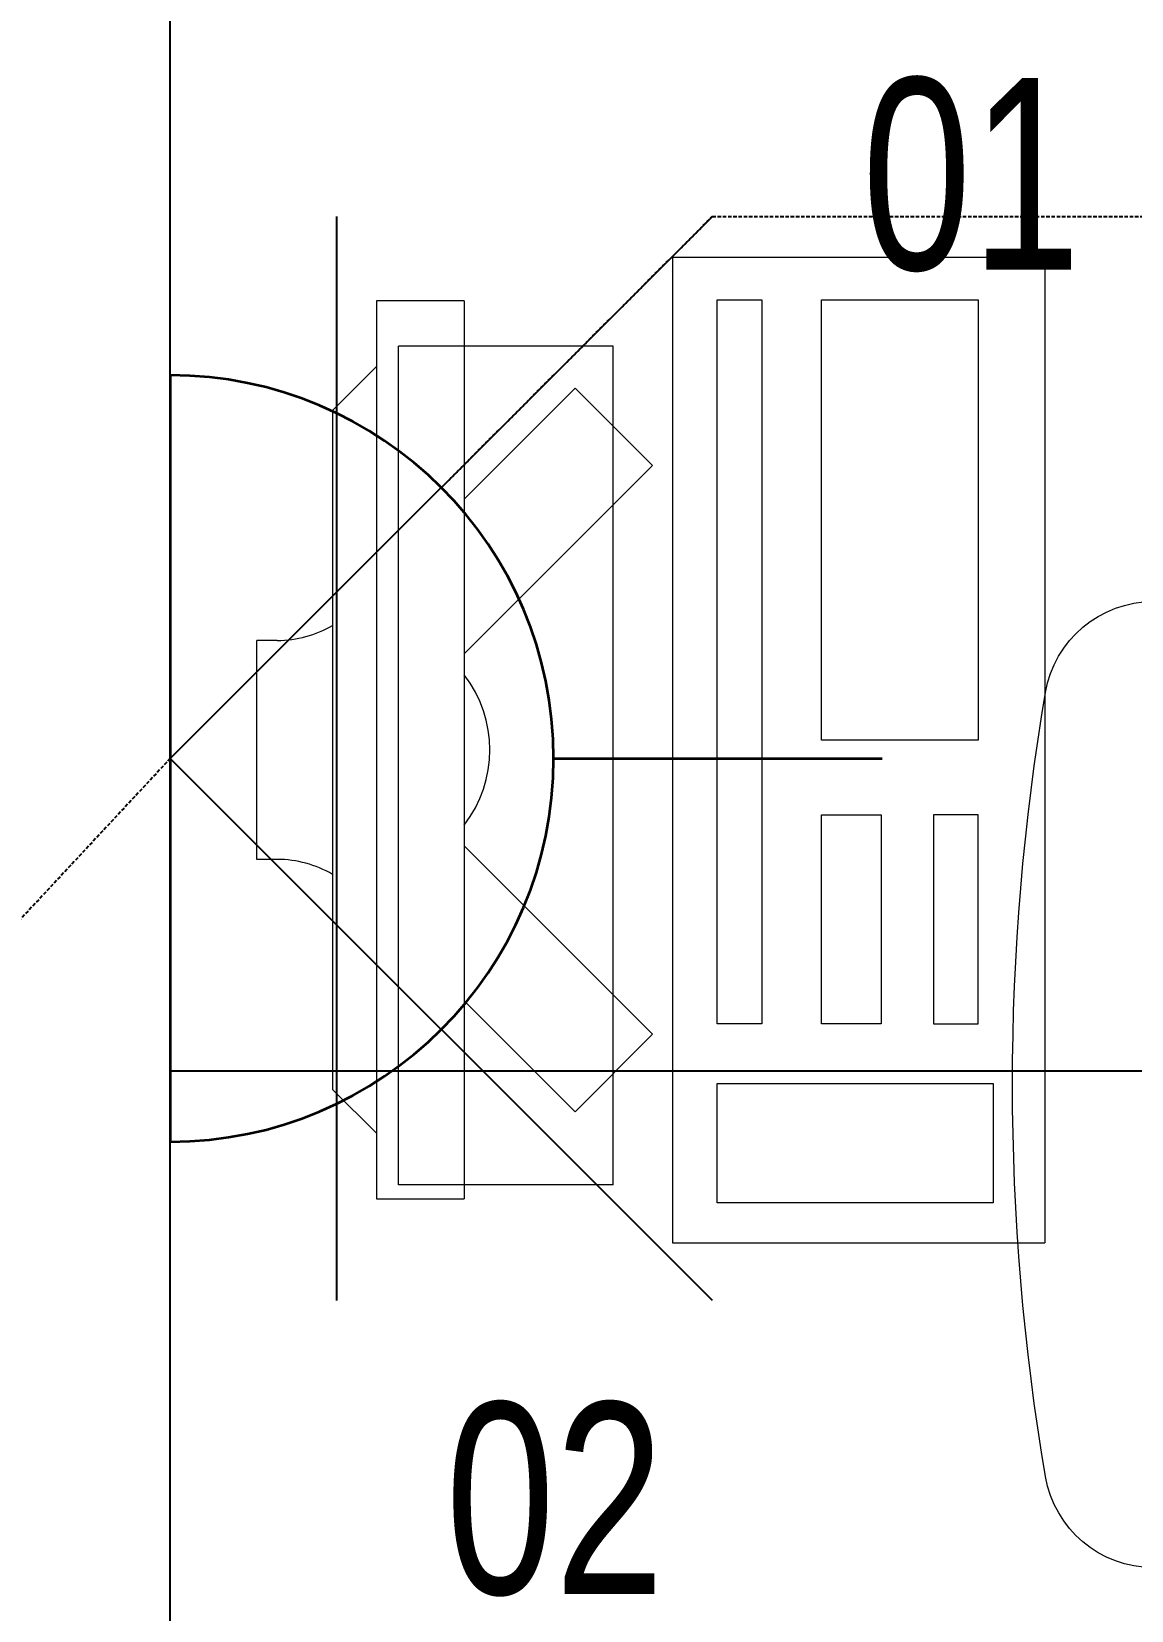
# Model space of a CAD drawing. Extents: x -12260 to 57327, y -29287 to 19916.
# Drawn here: x 25152 to 25654, y 6664 to 7384 of the extents above; entities that cross this region are included whole.
import ezdxf
from ezdxf import colors
from ezdxf.entities.mleader import LeaderData, LeaderLine
from ezdxf.enums import TextEntityAlignment as Align
from ezdxf.math import Vec2, Vec3

# ---------------------------------------------------------------- set-up
doc = ezdxf.new("R2010")
doc.units = 0
doc.header["$LTSCALE"] = 0.25
doc.linetypes.add('DASHDOT', pattern=[25.4, 12.7, -6.35, 0, -6.35])
doc.linetypes.add('HIDDEN', pattern=[9.525, 6.35, -3.175])
for name, color, linetype, lineweight in [('01-First Floor-FUR$0$72_EGR_EQP_TAG', 142, 'Continuous', 5), ('01-First Floor-FUR$0$LOADING', 253, 'Continuous', 5), ('01-First Floor-FUR$0$Walls', 251, 'Continuous', 5), ('E-LITE-CIRC @ 100', 6, 'Continuous', 25), ('E-LITE-CLNG-CNDT', 6, 'DASHDOT', 35), ('E-LITE-EXIT-NUMB', 6, 'Continuous', 25), ('E-POWR-FLOR-CNDT', 6, 'HIDDEN', 25), ('E-POWR-WALL @ 100', 4, 'Continuous', 35)]:
    doc.layers.add(name, color=color, linetype=linetype, lineweight=lineweight)
doc.layers.add('01-First Floor-FUR$0$FALSE CEILING', color=251, linetype='Continuous')
doc.styles.add('01-First Floor-FUR$0$X3G_ENTITY_257CFD', font='swisscl.ttf', dxfattribs={"height": 200})
doc.styles.add('DC_SIMPLEX', font='SIMPLEX.shx', dxfattribs={"width": 0.7})

# ---------------------------------------------------------------- blocks, each defined once
blk = doc.blocks.new('01-First Floor-FUR$0$ITCWLS1-P')
at = {"layer": '01-First Floor-FUR$0$LOADING'}
for p, q in [((-0.17, 0.45), (-0.17, 0)), ((-0.17, 0.45), (0, 0.45)), ((0, 0.45), (0, 0)), ((-0.26509, 0.43, 0), (-0.30509, 0.43, 0)), ((-0.30509, 0.43, 0), (-0.30509, 0.02, 0)), ((-0.26509, 0.43, 0), (-0.26509, 0.02, 0)), ((-0.14957, 0.43047), (-0.12914, 0.43047)), ((-0.12914, 0.43047), (-0.12914, 0.40893)), ((-0.197, 0.40939), (-0.295, 0.40939)), ((-0.295, 0.02639), (-0.295, 0.40939)), ((-0.197, 0.02639), (-0.197, 0.40939)), ((-0.32509, 0.38, 0), (-0.30509, 0.4, 0)), ((-0.32509, 0.38, 0), (-0.32509, 0.07, 0)), ((-0.35032, 0.275), (-0.35961, 0.275)), ((-0.35961, 0.175), (-0.35961, 0.275)), ((-0.35032, 0.175), (-0.35961, 0.175)), ((-0.32509, 0.07, 0), (-0.30509, 0.05, 0)), ((-0.197, 0.02639), (-0.295, 0.02639)), ((-0.30509, 0.02, 0), (-0.26509, 0.02, 0)), ((-0.17, 0), (0, 0))]:
    blk.add_line(p, q, dxfattribs=at)
at = {"layer": '01-First Floor-FUR$0$LOADING', "extrusion": (2.48281e-10, 3.18408e-10, -1)}
for p, q in [((-0.26509, 0.33952), (-0.21443, 0.39019)), ((-0.17907, 0.35483), (-0.21443, 0.39019)), ((-0.26509, 0.26881), (-0.17907, 0.35483))]:
    blk.add_line(p, q, dxfattribs=at)
at = {"layer": '01-First Floor-FUR$0$LOADING', "extrusion": (2.48281e-10, -3.18408e-10, -1)}
for p, q in [((-0.26509, 0.18119), (-0.17907, 0.09517)), ((-0.26509, 0.11048), (-0.21443, 0.05981)), ((-0.17907, 0.09517), (-0.21443, 0.05981))]:
    blk.add_line(p, q, dxfattribs=at)
at = {"layer": '01-First Floor-FUR$0$LOADING'}
for points in [[(-0.12914, 0.40893), (-0.12914, 0.09996), (-0.14957, 0.09996), (-0.14957, 0.43047)], [(-0.14957, 0.09997), (-0.14957, 0.09997), (-0.14957, 0.09997), (-0.14957, 0.09997), (-0.14957, 0.09997), (-0.14957, 0.09997), (-0.14957, 0.09997), (-0.14957, 0.09997), (-0.14957, 0.09997)], [(-0.14957, 0.09997), (-0.14957, 0.09997), (-0.14957, 0.09997), (-0.14957, 0.09997), (-0.14957, 0.09997), (-0.14957, 0.09997), (-0.14957, 0.09997), (-0.14957, 0.09997), (-0.14957, 0.09997), (-0.14957, 0.09997), (-0.14957, 0.09997), (-0.14957, 0.09997), (-0.14957, 0.09997), (-0.14957, 0.09997), (-0.14957, 0.09997), (-0.14957, 0.09997), (-0.14957, 0.09997), (-0.14957, 0.09997)], [(-0.14957, 0.09996), (-0.14957, 0.09996), (-0.14957, 0.09996), (-0.14957, 0.09996), (-0.14957, 0.09996), (-0.14957, 0.09996), (-0.14957, 0.09996), (-0.14957, 0.09996), (-0.14957, 0.09996), (-0.14957, 0.09996)], [(-0.14957, 0.09996), (-0.14957, 0.09996), (-0.14957, 0.09996), (-0.14957, 0.09996), (-0.14957, 0.09996), (-0.14957, 0.09996), (-0.14957, 0.09996)], [(-0.14957, 0.09997), (-0.14957, 0.09997), (-0.14957, 0.09997), (-0.14957, 0.09997), (-0.14957, 0.09997), (-0.14957, 0.09997), (-0.14957, 0.09997), (-0.14957, 0.09997), (-0.14957, 0.09997), (-0.14957, 0.09997)], [(-0.14957, 0.09997), (-0.14957, 0.09997), (-0.14957, 0.09997), (-0.14957, 0.09997), (-0.14957, 0.09997), (-0.14957, 0.09997), (-0.14957, 0.09997), (-0.14957, 0.09997), (-0.14957, 0.09997), (-0.14957, 0.09997), (-0.14957, 0.09997), (-0.14957, 0.09997), (-0.14957, 0.09997), (-0.14957, 0.09997), (-0.14957, 0.09997)], [(-0.14957, 0.09997), (-0.14957, 0.09997), (-0.14957, 0.09997), (-0.14957, 0.09997), (-0.14957, 0.09997), (-0.14957, 0.09997), (-0.14957, 0.09997), (-0.14957, 0.09997), (-0.14957, 0.09997), (-0.14957, 0.09997)], [(-0.14957, 0.09997), (-0.14957, 0.09997), (-0.14957, 0.09997), (-0.14957, 0.09997), (-0.14957, 0.09997), (-0.14957, 0.09997), (-0.14957, 0.09997), (-0.14957, 0.09997), (-0.14957, 0.09997), (-0.14957, 0.09997)], [(-0.14957, 0.09996), (-0.14957, 0.09996), (-0.14957, 0.09996), (-0.14957, 0.09996), (-0.14957, 0.09996), (-0.14957, 0.09996), (-0.14957, 0.09996), (-0.14957, 0.09996), (-0.14957, 0.09996), (-0.14957, 0.09996), (-0.14957, 0.09996), (-0.14957, 0.09996), (-0.14957, 0.09996), (-0.14957, 0.09996), (-0.14957, 0.09996), (-0.14957, 0.09996), (-0.14957, 0.09996), (-0.14957, 0.09996), (-0.14957, 0.09997), (-0.14957, 0.09997), (-0.14957, 0.09997), (-0.14957, 0.09997), (-0.14957, 0.09997), (-0.14957, 0.09997), (-0.14957, 0.09997), (-0.14957, 0.09997), (-0.14957, 0.09997), (-0.14957, 0.09997), (-0.14957, 0.09997), (-0.14957, 0.09997), (-0.14957, 0.09997), (-0.14957, 0.09997), (-0.14956, 0.09997), (-0.14956, 0.09997), (-0.14956, 0.09997), (-0.14956, 0.09996), (-0.14956, 0.09996), (-0.14956, 0.09996), (-0.14956, 0.09996), (-0.14956, 0.09996), (-0.14956, 0.09996), (-0.14956, 0.09996), (-0.14956, 0.09996), (-0.14956, 0.09996), (-0.14956, 0.09996), (-0.14956, 0.09996), (-0.14956, 0.09996), (-0.14956, 0.09996), (-0.14957, 0.09996), (-0.14957, 0.09996), (-0.14957, 0.09996), (-0.14957, 0.09996), (-0.14957, 0.09996), (-0.14957, 0.09996)], [(-0.14957, 0.09996), (-0.14957, 0.09996), (-0.14957, 0.09996), (-0.14957, 0.09996), (-0.14957, 0.09996), (-0.14957, 0.09996), (-0.14957, 0.09996), (-0.14957, 0.09996), (-0.14957, 0.09996), (-0.14957, 0.09996), (-0.14957, 0.09997), (-0.14957, 0.09997), (-0.14957, 0.09997), (-0.14957, 0.09996), (-0.14957, 0.09996), (-0.14957, 0.09996), (-0.14957, 0.09996), (-0.14957, 0.09996), (-0.14957, 0.09996), (-0.14957, 0.09997), (-0.14957, 0.09997), (-0.14957, 0.09997), (-0.14957, 0.09997), (-0.14957, 0.09997), (-0.14957, 0.09997), (-0.14957, 0.09997), (-0.14957, 0.09997), (-0.14957, 0.09997), (-0.14957, 0.09997), (-0.14957, 0.09997), (-0.14957, 0.09997), (-0.14957, 0.09997), (-0.14957, 0.09997), (-0.14957, 0.09997), (-0.14957, 0.09997), (-0.14957, 0.09997), (-0.14957, 0.09997), (-0.14957, 0.09997), (-0.14957, 0.09997), (-0.14957, 0.09997), (-0.14957, 0.09997), (-0.14957, 0.09997), (-0.14957, 0.09997), (-0.14957, 0.09997), (-0.14957, 0.09997), (-0.14957, 0.09997), (-0.14957, 0.09997), (-0.14957, 0.09997), (-0.14957, 0.09997), (-0.14957, 0.09997), (-0.14957, 0.09997), (-0.14957, 0.09997), (-0.14957, 0.09997), (-0.14957, 0.09997), (-0.14957, 0.09997), (-0.14957, 0.09997), (-0.14957, 0.09997), (-0.14957, 0.09997), (-0.14957, 0.09997), (-0.14957, 0.09997), (-0.14957, 0.09997), (-0.14957, 0.09997), (-0.14957, 0.09997), (-0.14957, 0.09997), (-0.14957, 0.09997), (-0.14957, 0.09997), (-0.14957, 0.09997), (-0.14957, 0.09997), (-0.14957, 0.09997), (-0.14957, 0.09997), (-0.14957, 0.09997), (-0.14957, 0.09997), (-0.14957, 0.09997), (-0.14957, 0.09997), (-0.14957, 0.09997), (-0.14957, 0.09997), (-0.14957, 0.09997), (-0.14957, 0.09997), (-0.14957, 0.09997), (-0.14957, 0.09997), (-0.14956, 0.09997), (-0.14957, 0.09997), (-0.14957, 0.09997), (-0.14957, 0.09997), (-0.14957, 0.09997), (-0.14956, 0.09997), (-0.14957, 0.09997), (-0.14957, 0.09997), (-0.14957, 0.09997), (-0.14957, 0.09997), (-0.14957, 0.09997), (-0.14957, 0.09997), (-0.14957, 0.09997), (-0.14957, 0.09997), (-0.14957, 0.09997), (-0.14957, 0.09997), (-0.14956, 0.09997), (-0.14957, 0.09996), (-0.14957, 0.09996), (-0.14957, 0.09996), (-0.14956, 0.09996), (-0.14957, 0.09996), (-0.14957, 0.09996), (-0.14957, 0.09996), (-0.14957, 0.09996), (-0.14957, 0.09996), (-0.14957, 0.09996), (-0.14957, 0.09996), (-0.14957, 0.09996), (-0.14957, 0.09996), (-0.14957, 0.09996)], [(-0.14957, 0.09996), (-0.14957, 0.09996), (-0.14957, 0.09996), (-0.14957, 0.09996), (-0.14957, 0.09996), (-0.14957, 0.09996), (-0.14957, 0.09996), (-0.14957, 0.09996)], [(-0.14957, 0.09996), (-0.14957, 0.09996), (-0.14957, 0.09996), (-0.14957, 0.09996), (-0.14957, 0.09996), (-0.14957, 0.09996), (-0.14957, 0.09996), (-0.14957, 0.09996), (-0.14957, 0.09996), (-0.14957, 0.09996), (-0.14957, 0.09996), (-0.14957, 0.09996), (-0.14957, 0.09996), (-0.14957, 0.09996), (-0.14957, 0.09996), (-0.14957, 0.09996), (-0.14957, 0.09996), (-0.14957, 0.09996), (-0.14957, 0.09996), (-0.14957, 0.09996), (-0.14957, 0.09996), (-0.14957, 0.09996), (-0.14957, 0.09996), (-0.14957, 0.09996), (-0.14957, 0.09996), (-0.14957, 0.09996), (-0.14957, 0.09996), (-0.14957, 0.09996), (-0.14957, 0.09996), (-0.14957, 0.09996), (-0.14957, 0.09996), (-0.14957, 0.09996), (-0.14957, 0.09996), (-0.14957, 0.09996), (-0.14957, 0.09996), (-0.14957, 0.09996), (-0.14957, 0.09996), (-0.14957, 0.09996), (-0.14957, 0.09996), (-0.14957, 0.09996), (-0.14957, 0.09996), (-0.14957, 0.09996), (-0.14957, 0.09996), (-0.14957, 0.09996), (-0.14957, 0.09996), (-0.14957, 0.09996), (-0.14957, 0.09996), (-0.14957, 0.09996), (-0.14956, 0.09996), (-0.14956, 0.09996), (-0.14956, 0.09996), (-0.14956, 0.09996), (-0.14957, 0.09996), (-0.14957, 0.09996), (-0.14957, 0.09996), (-0.14957, 0.09996), (-0.14957, 0.09996), (-0.14957, 0.09996), (-0.14956, 0.09996), (-0.14957, 0.09996), (-0.14957, 0.09996), (-0.14957, 0.09996), (-0.14957, 0.09996), (-0.14957, 0.09996), (-0.14957, 0.09996), (-0.14957, 0.09996), (-0.14957, 0.09996), (-0.14957, 0.09996), (-0.14957, 0.09996), (-0.14956, 0.09996), (-0.14956, 0.09996), (-0.14957, 0.09996), (-0.14957, 0.09996), (-0.14957, 0.09996), (-0.14957, 0.09996), (-0.14957, 0.09996), (-0.14957, 0.09996), (-0.14957, 0.09996), (-0.14957, 0.09996), (-0.14957, 0.09996), (-0.14957, 0.09996), (-0.14957, 0.09996), (-0.14957, 0.09996), (-0.14957, 0.09996), (-0.14957, 0.09996), (-0.14957, 0.09996), (-0.14957, 0.09996), (-0.14957, 0.09996), (-0.14957, 0.09996)], [(-0.14957, 0.09996), (-0.14957, 0.09996), (-0.14957, 0.09996), (-0.14957, 0.09996), (-0.14957, 0.09996), (-0.14957, 0.09996), (-0.14957, 0.09996), (-0.14957, 0.09996), (-0.14957, 0.09996), (-0.14957, 0.09996), (-0.14957, 0.09996), (-0.14957, 0.09996)], [(-0.14957, 0.09996), (-0.14957, 0.09996), (-0.14956, 0.09996), (-0.14956, 0.09996), (-0.14956, 0.09996), (-0.14956, 0.09996), (-0.14957, 0.09996)], [(-0.14957, 0.09996), (-0.14957, 0.09996), (-0.14957, 0.09996), (-0.14957, 0.09996), (-0.14957, 0.09996), (-0.14957, 0.09996), (-0.14957, 0.09996), (-0.14957, 0.09996), (-0.14957, 0.09996), (-0.14956, 0.09996), (-0.14956, 0.09996), (-0.14956, 0.09996), (-0.14956, 0.09996), (-0.14956, 0.09996), (-0.14956, 0.09996), (-0.14956, 0.09996), (-0.14957, 0.09996)]]:
    blk.add_lwpolyline(points, dxfattribs=at)
for points in [[(-0.1019, 0.43047), (-0.03039, 0.43047), (-0.03039, 0.22944), (-0.1019, 0.22944)], [(-0.1019, 0.19536), (-0.07466, 0.19536), (-0.07466, 0.09996), (-0.1019, 0.09996)], [(-0.03039, 0.19536), (-0.05082, 0.19536), (-0.05082, 0.09996), (-0.03039, 0.09996)], [(-0.14956, 0.09996), (-0.14956, 0.09996), (-0.14956, 0.09996), (-0.14956, 0.09996), (-0.14956, 0.09996), (-0.14956, 0.09996), (-0.14956, 0.09996), (-0.14956, 0.09996), (-0.14957, 0.09996), (-0.14957, 0.09996), (-0.14957, 0.09996), (-0.14957, 0.09996), (-0.14957, 0.09996), (-0.14957, 0.09996), (-0.14957, 0.09996), (-0.14957, 0.09996), (-0.14957, 0.09996), (-0.14957, 0.09996), (-0.14957, 0.09996), (-0.14957, 0.09996), (-0.14957, 0.09996), (-0.14957, 0.09996), (-0.14957, 0.09996), (-0.14957, 0.09996), (-0.14957, 0.09996), (-0.14957, 0.09996), (-0.14957, 0.09996), (-0.14957, 0.09996), (-0.14957, 0.09996), (-0.14957, 0.09996), (-0.14957, 0.09996), (-0.14957, 0.09996), (-0.14957, 0.09996), (-0.14957, 0.09996), (-0.14957, 0.09996), (-0.14957, 0.09996), (-0.14957, 0.09996), (-0.14957, 0.09996), (-0.14957, 0.09996), (-0.14957, 0.09996), (-0.14957, 0.09996), (-0.14957, 0.09996), (-0.14957, 0.09996), (-0.14957, 0.09996), (-0.14957, 0.09996), (-0.14957, 0.09996), (-0.14957, 0.09996), (-0.14957, 0.09996), (-0.14957, 0.09996), (-0.14957, 0.09996), (-0.14957, 0.09996), (-0.14957, 0.09996), (-0.14957, 0.09996), (-0.14957, 0.09996), (-0.14957, 0.09996), (-0.14957, 0.09996), (-0.14957, 0.09996), (-0.14956, 0.09996), (-0.14956, 0.09996), (-0.14956, 0.09996), (-0.14956, 0.09996), (-0.14956, 0.09996), (-0.14956, 0.09996), (-0.14956, 0.09996), (-0.14956, 0.09996), (-0.14956, 0.09996), (-0.14956, 0.09996), (-0.14956, 0.09996), (-0.14956, 0.09996), (-0.14956, 0.09996), (-0.14956, 0.09996), (-0.14956, 0.09996), (-0.14956, 0.09996), (-0.14956, 0.09996), (-0.14956, 0.09996), (-0.14956, 0.09996), (-0.14956, 0.09996), (-0.14956, 0.09996), (-0.14956, 0.09996), (-0.14956, 0.09996), (-0.14956, 0.09996), (-0.14956, 0.09996), (-0.14956, 0.09996), (-0.14956, 0.09996), (-0.14956, 0.09996), (-0.14956, 0.09996), (-0.14956, 0.09996), (-0.14956, 0.09996), (-0.14956, 0.09996), (-0.14957, 0.09996), (-0.14957, 0.09996), (-0.14957, 0.09996), (-0.14957, 0.09996), (-0.14957, 0.09996), (-0.14957, 0.09996), (-0.14957, 0.09996), (-0.14957, 0.09996), (-0.14957, 0.09996), (-0.14957, 0.09996), (-0.14957, 0.09996), (-0.14957, 0.09996), (-0.14957, 0.09996), (-0.14957, 0.09996), (-0.14957, 0.09996), (-0.14957, 0.09996), (-0.14957, 0.09996), (-0.14957, 0.09996), (-0.14957, 0.09996), (-0.14957, 0.09996), (-0.14957, 0.09996), (-0.14957, 0.09996), (-0.14957, 0.09996), (-0.14957, 0.09996), (-0.14957, 0.09996), (-0.14957, 0.09996), (-0.14957, 0.09996), (-0.14957, 0.09996), (-0.14957, 0.09996), (-0.14957, 0.09996), (-0.14957, 0.09996), (-0.14957, 0.09996), (-0.14957, 0.09996), (-0.14957, 0.09996), (-0.14957, 0.09996), (-0.14957, 0.09996), (-0.14957, 0.09996), (-0.14957, 0.09996), (-0.14957, 0.09996), (-0.14957, 0.09996), (-0.14957, 0.09996), (-0.14957, 0.09996), (-0.14957, 0.09996), (-0.14957, 0.09996), (-0.14957, 0.09996), (-0.14957, 0.09996), (-0.14957, 0.09996), (-0.14957, 0.09996), (-0.14957, 0.09996), (-0.14957, 0.09996), (-0.14957, 0.09996), (-0.14957, 0.09996), (-0.14957, 0.09996), (-0.14957, 0.09996), (-0.14957, 0.09996), (-0.14957, 0.09996), (-0.14957, 0.09996), (-0.14957, 0.09996), (-0.14957, 0.09996), (-0.14957, 0.09996), (-0.14957, 0.09996), (-0.14957, 0.09996), (-0.14957, 0.09996), (-0.14957, 0.09996), (-0.14957, 0.09996), (-0.14956, 0.09996), (-0.14956, 0.09996), (-0.14956, 0.09996), (-0.14956, 0.09996), (-0.14956, 0.09996), (-0.14956, 0.09996), (-0.14956, 0.09996), (-0.14956, 0.09996), (-0.14956, 0.09996), (-0.14956, 0.09996), (-0.14956, 0.09996), (-0.14956, 0.09996), (-0.14956, 0.09996), (-0.14956, 0.09996), (-0.14956, 0.09996), (-0.14956, 0.09996), (-0.14956, 0.09996), (-0.14956, 0.09996), (-0.14956, 0.09996), (-0.14956, 0.09996), (-0.14956, 0.09996), (-0.14956, 0.09996), (-0.14956, 0.09996), (-0.14956, 0.09996), (-0.14956, 0.09996), (-0.14956, 0.09996), (-0.14956, 0.09996), (-0.14956, 0.09996), (-0.14956, 0.09996), (-0.14956, 0.09996), (-0.14956, 0.09996), (-0.14956, 0.09996), (-0.14956, 0.09996), (-0.14956, 0.09996), (-0.14956, 0.09996), (-0.14956, 0.09996), (-0.14956, 0.09996), (-0.14956, 0.09996), (-0.14956, 0.09996), (-0.14956, 0.09996), (-0.14956, 0.09996), (-0.14956, 0.09996), (-0.14956, 0.09996), (-0.14956, 0.09996), (-0.14956, 0.09996), (-0.14956, 0.09996), (-0.14956, 0.09996), (-0.14957, 0.09996), (-0.14957, 0.09996), (-0.14957, 0.09996), (-0.14957, 0.09996), (-0.14957, 0.09996), (-0.14957, 0.09996), (-0.14957, 0.09996), (-0.14957, 0.09996), (-0.14957, 0.09996), (-0.14957, 0.09996), (-0.14957, 0.09996), (-0.14957, 0.09996), (-0.14957, 0.09996), (-0.14957, 0.09996), (-0.14957, 0.09996), (-0.14957, 0.09996), (-0.14957, 0.09996), (-0.14957, 0.09996), (-0.14957, 0.09996), (-0.14957, 0.09996), (-0.14957, 0.09996), (-0.14957, 0.09996), (-0.14957, 0.09996), (-0.14957, 0.09996), (-0.14957, 0.09996), (-0.14957, 0.09996), (-0.14957, 0.09996), (-0.14957, 0.09996), (-0.14957, 0.09996), (-0.14957, 0.09996), (-0.14957, 0.09996), (-0.14957, 0.09996), (-0.14957, 0.09996), (-0.14957, 0.09996), (-0.14956, 0.09996), (-0.14956, 0.09996), (-0.14956, 0.09996), (-0.14956, 0.09996), (-0.14956, 0.09996), (-0.14956, 0.09996), (-0.14956, 0.09996), (-0.14956, 0.09996), (-0.14956, 0.09996), (-0.14956, 0.09996), (-0.14956, 0.09996), (-0.14956, 0.09996), (-0.14956, 0.09996), (-0.14956, 0.09996), (-0.14956, 0.09996), (-0.14956, 0.09996), (-0.14956, 0.09996), (-0.14956, 0.09996), (-0.14956, 0.09996), (-0.14956, 0.09996), (-0.14956, 0.09996), (-0.14956, 0.09996), (-0.14956, 0.09996), (-0.14956, 0.09996), (-0.14956, 0.09996), (-0.14956, 0.09996), (-0.14956, 0.09996), (-0.14956, 0.09996), (-0.14956, 0.09996), (-0.14956, 0.09996), (-0.14956, 0.09996), (-0.14956, 0.09996), (-0.14956, 0.09996), (-0.14956, 0.09996), (-0.14956, 0.09996), (-0.14956, 0.09996), (-0.14956, 0.09996), (-0.14956, 0.09996), (-0.14956, 0.09996), (-0.14956, 0.09996), (-0.14956, 0.09996), (-0.14956, 0.09996)], [(-0.14957, 0.09996), (-0.14957, 0.09996), (-0.14957, 0.09996), (-0.14957, 0.09996), (-0.14957, 0.09996), (-0.14957, 0.09996), (-0.14957, 0.09996), (-0.14957, 0.09996), (-0.14957, 0.09996), (-0.14957, 0.09996), (-0.14957, 0.09996), (-0.14957, 0.09996), (-0.14957, 0.09996), (-0.14957, 0.09996), (-0.14957, 0.09996), (-0.14957, 0.09996), (-0.14957, 0.09996), (-0.14957, 0.09996), (-0.14957, 0.09996), (-0.14957, 0.09996), (-0.14957, 0.09996), (-0.14957, 0.09996), (-0.14957, 0.09996), (-0.14957, 0.09996), (-0.14957, 0.09996), (-0.14957, 0.09996), (-0.14957, 0.09996), (-0.14957, 0.09996), (-0.14957, 0.09996), (-0.14957, 0.09996), (-0.14957, 0.09996), (-0.14957, 0.09996), (-0.14957, 0.09996), (-0.14957, 0.09996), (-0.14957, 0.09996), (-0.14957, 0.09996), (-0.14957, 0.09996), (-0.14957, 0.09996), (-0.14957, 0.09996), (-0.14957, 0.09996), (-0.14957, 0.09996), (-0.14957, 0.09996), (-0.14957, 0.09996), (-0.14957, 0.09996), (-0.14957, 0.09996), (-0.14957, 0.09996), (-0.14957, 0.09996), (-0.14957, 0.09996), (-0.14957, 0.09996), (-0.14957, 0.09996), (-0.14957, 0.09996), (-0.14957, 0.09996), (-0.14957, 0.09996), (-0.14957, 0.09996), (-0.14957, 0.09996), (-0.14957, 0.09996), (-0.14957, 0.09996), (-0.14957, 0.09996), (-0.14957, 0.09996), (-0.14957, 0.09996), (-0.14957, 0.09996), (-0.14957, 0.09996), (-0.14957, 0.09996), (-0.14957, 0.09996), (-0.14957, 0.09996), (-0.14957, 0.09996), (-0.14957, 0.09996), (-0.14957, 0.09996), (-0.14957, 0.09996), (-0.14957, 0.09996), (-0.14957, 0.09996), (-0.14957, 0.09996), (-0.14957, 0.09996), (-0.14957, 0.09996), (-0.14957, 0.09996), (-0.14957, 0.09996), (-0.14957, 0.09996), (-0.14957, 0.09996), (-0.14957, 0.09996), (-0.14957, 0.09996), (-0.14957, 0.09996), (-0.14957, 0.09996), (-0.14957, 0.09996), (-0.14957, 0.09996), (-0.14957, 0.09996), (-0.14957, 0.09996), (-0.14957, 0.09996), (-0.14957, 0.09996), (-0.14957, 0.09996), (-0.14957, 0.09996), (-0.14957, 0.09996), (-0.14957, 0.09996), (-0.14957, 0.09996), (-0.14957, 0.09996), (-0.14957, 0.09996), (-0.14957, 0.09996), (-0.14957, 0.09996), (-0.14957, 0.09996), (-0.14957, 0.09996), (-0.14957, 0.09996), (-0.14957, 0.09996), (-0.14957, 0.09996), (-0.14957, 0.09996), (-0.14957, 0.09996), (-0.14957, 0.09996), (-0.14957, 0.09996), (-0.14957, 0.09996), (-0.14957, 0.09996), (-0.14957, 0.09996), (-0.14957, 0.09996), (-0.14957, 0.09996), (-0.14957, 0.09996), (-0.14957, 0.09996), (-0.14957, 0.09996), (-0.14957, 0.09996), (-0.14957, 0.09996), (-0.14957, 0.09996), (-0.14957, 0.09996), (-0.14957, 0.09996), (-0.14957, 0.09996), (-0.14957, 0.09996), (-0.14957, 0.09996), (-0.14957, 0.09996), (-0.14957, 0.09996), (-0.14957, 0.09996), (-0.14957, 0.09996), (-0.14957, 0.09996), (-0.14957, 0.09996), (-0.14957, 0.09996), (-0.14957, 0.09996), (-0.14957, 0.09996), (-0.14957, 0.09996), (-0.14957, 0.09996), (-0.14957, 0.09996), (-0.14957, 0.09996), (-0.14957, 0.09996), (-0.14957, 0.09996), (-0.14957, 0.09996), (-0.14957, 0.09996), (-0.14957, 0.09996), (-0.14957, 0.09996), (-0.14957, 0.09996), (-0.14957, 0.09996), (-0.14957, 0.09996), (-0.14957, 0.09996), (-0.14957, 0.09996), (-0.14957, 0.09996), (-0.14957, 0.09996), (-0.14957, 0.09996), (-0.14957, 0.09996), (-0.14957, 0.09996), (-0.14957, 0.09996), (-0.14957, 0.09996), (-0.14957, 0.09996), (-0.14957, 0.09996), (-0.14957, 0.09996), (-0.14957, 0.09996), (-0.14957, 0.09996), (-0.14957, 0.09996), (-0.14957, 0.09996), (-0.14957, 0.09996), (-0.14957, 0.09996), (-0.14957, 0.09996), (-0.14957, 0.09996), (-0.14957, 0.09996), (-0.14957, 0.09996), (-0.14957, 0.09996), (-0.14957, 0.09996), (-0.14957, 0.09996), (-0.14957, 0.09996), (-0.14957, 0.09996), (-0.14957, 0.09996), (-0.14957, 0.09996), (-0.14957, 0.09996), (-0.14957, 0.09996), (-0.14957, 0.09996), (-0.14957, 0.09996), (-0.14957, 0.09996), (-0.14957, 0.09996), (-0.14957, 0.09996), (-0.14957, 0.09996), (-0.14957, 0.09996), (-0.14957, 0.09996), (-0.14957, 0.09996), (-0.14957, 0.09996), (-0.14957, 0.09996), (-0.14957, 0.09996), (-0.14957, 0.09996), (-0.14957, 0.09996), (-0.14957, 0.09996), (-0.14957, 0.09996), (-0.14957, 0.09996), (-0.14957, 0.09996), (-0.14957, 0.09996), (-0.14957, 0.09996), (-0.14957, 0.09996), (-0.14957, 0.09996), (-0.14957, 0.09996), (-0.14957, 0.09996), (-0.14957, 0.09996), (-0.14957, 0.09996), (-0.14957, 0.09996), (-0.14957, 0.09996), (-0.14957, 0.09996), (-0.14957, 0.09996), (-0.14957, 0.09996), (-0.14957, 0.09996), (-0.14957, 0.09996), (-0.14957, 0.09996), (-0.14957, 0.09996), (-0.14957, 0.09996), (-0.14957, 0.09996), (-0.14957, 0.09996), (-0.14957, 0.09996)], [(-0.14957, 0.09996), (-0.14957, 0.09996), (-0.14957, 0.09996), (-0.14957, 0.09996), (-0.14957, 0.09996), (-0.14957, 0.09996), (-0.14957, 0.09996), (-0.14957, 0.09996), (-0.14957, 0.09996), (-0.14957, 0.09996), (-0.14957, 0.09996), (-0.14957, 0.09996), (-0.14957, 0.09996), (-0.14957, 0.09996), (-0.14957, 0.09996), (-0.14957, 0.09996), (-0.14957, 0.09996), (-0.14957, 0.09996), (-0.14957, 0.09996), (-0.14957, 0.09996), (-0.14957, 0.09996), (-0.14957, 0.09996), (-0.14957, 0.09996), (-0.14957, 0.09996), (-0.14957, 0.09996), (-0.14957, 0.09996), (-0.14957, 0.09996), (-0.14957, 0.09996), (-0.14957, 0.09996), (-0.14957, 0.09996), (-0.14957, 0.09996), (-0.14957, 0.09996), (-0.14957, 0.09996), (-0.14957, 0.09996), (-0.14957, 0.09996), (-0.14957, 0.09996), (-0.14957, 0.09996), (-0.14957, 0.09996), (-0.14957, 0.09996), (-0.14957, 0.09996), (-0.14957, 0.09996), (-0.14957, 0.09996), (-0.14957, 0.09996), (-0.14957, 0.09996), (-0.14957, 0.09996), (-0.14957, 0.09996), (-0.14957, 0.09996), (-0.14957, 0.09996), (-0.14957, 0.09996), (-0.14957, 0.09996), (-0.14957, 0.09996), (-0.14957, 0.09996), (-0.14957, 0.09996), (-0.14957, 0.09996), (-0.14957, 0.09996), (-0.14957, 0.09996), (-0.14957, 0.09996), (-0.14957, 0.09996), (-0.14957, 0.09996), (-0.14957, 0.09996), (-0.14957, 0.09996), (-0.14957, 0.09996), (-0.14957, 0.09996), (-0.14957, 0.09996), (-0.14957, 0.09996), (-0.14957, 0.09996), (-0.14957, 0.09996), (-0.14957, 0.09996), (-0.14957, 0.09996), (-0.14957, 0.09996), (-0.14957, 0.09996), (-0.14957, 0.09996), (-0.14957, 0.09996), (-0.14957, 0.09996), (-0.14957, 0.09996), (-0.14957, 0.09996), (-0.14957, 0.09996), (-0.14957, 0.09996), (-0.14957, 0.09996), (-0.14957, 0.09996), (-0.14957, 0.09996), (-0.14957, 0.09996), (-0.14957, 0.09996), (-0.14957, 0.09996), (-0.14957, 0.09996), (-0.14957, 0.09996), (-0.14957, 0.09996), (-0.14957, 0.09996), (-0.14957, 0.09996), (-0.14957, 0.09996), (-0.14957, 0.09996), (-0.14957, 0.09996), (-0.14957, 0.09996), (-0.14957, 0.09996), (-0.14957, 0.09996), (-0.14957, 0.09996), (-0.14957, 0.09996), (-0.14957, 0.09996), (-0.14957, 0.09996), (-0.14957, 0.09996), (-0.14957, 0.09996), (-0.14957, 0.09996), (-0.14957, 0.09996), (-0.14957, 0.09996), (-0.14957, 0.09996), (-0.14957, 0.09996), (-0.14957, 0.09996), (-0.14957, 0.09996), (-0.14957, 0.09996), (-0.14957, 0.09996), (-0.14957, 0.09996), (-0.14957, 0.09996), (-0.14957, 0.09996), (-0.14957, 0.09996), (-0.14957, 0.09996), (-0.14957, 0.09996), (-0.14957, 0.09996), (-0.14957, 0.09996), (-0.14957, 0.09996), (-0.14957, 0.09996), (-0.14957, 0.09996), (-0.14957, 0.09996), (-0.14957, 0.09996), (-0.14957, 0.09996), (-0.14957, 0.09996), (-0.14957, 0.09996), (-0.14957, 0.09996), (-0.14957, 0.09996), (-0.14957, 0.09996), (-0.14957, 0.09996), (-0.14957, 0.09996), (-0.14957, 0.09996), (-0.14957, 0.09996), (-0.14957, 0.09996), (-0.14957, 0.09996), (-0.14957, 0.09996), (-0.14957, 0.09996), (-0.14957, 0.09996), (-0.14957, 0.09996), (-0.14957, 0.09996), (-0.14957, 0.09996), (-0.14957, 0.09996), (-0.14957, 0.09996), (-0.14957, 0.09996), (-0.14957, 0.09996), (-0.14957, 0.09996), (-0.14957, 0.09996), (-0.14957, 0.09996), (-0.14957, 0.09996), (-0.14957, 0.09996), (-0.14957, 0.09996), (-0.14957, 0.09996), (-0.14957, 0.09996), (-0.14957, 0.09996), (-0.14957, 0.09996), (-0.14957, 0.09996), (-0.14957, 0.09996), (-0.14957, 0.09996), (-0.14957, 0.09996), (-0.14957, 0.09996), (-0.14957, 0.09996), (-0.14957, 0.09996), (-0.14957, 0.09996), (-0.14957, 0.09996), (-0.14957, 0.09996), (-0.14957, 0.09996), (-0.14957, 0.09996), (-0.14957, 0.09996), (-0.14957, 0.09996), (-0.14957, 0.09996), (-0.14957, 0.09996), (-0.14957, 0.09996), (-0.14957, 0.09996), (-0.14957, 0.09996), (-0.14957, 0.09996), (-0.14957, 0.09996), (-0.14957, 0.09996), (-0.14957, 0.09996), (-0.14957, 0.09996), (-0.14957, 0.09996), (-0.14957, 0.09996), (-0.14957, 0.09996), (-0.14957, 0.09996), (-0.14957, 0.09996), (-0.14957, 0.09996), (-0.14957, 0.09996), (-0.14957, 0.09996), (-0.14957, 0.09996), (-0.14957, 0.09996), (-0.14957, 0.09996), (-0.14957, 0.09996), (-0.14957, 0.09996), (-0.14957, 0.09996), (-0.14957, 0.09996), (-0.14957, 0.09996), (-0.14957, 0.09996), (-0.14957, 0.09996), (-0.14957, 0.09996), (-0.14957, 0.09996), (-0.14957, 0.09996), (-0.14957, 0.09996), (-0.14957, 0.09996), (-0.14957, 0.09996), (-0.14957, 0.09996), (-0.14957, 0.09996), (-0.14957, 0.09996), (-0.14957, 0.09996), (-0.14957, 0.09996), (-0.14957, 0.09996), (-0.14957, 0.09996), (-0.14957, 0.09996), (-0.14957, 0.09996), (-0.14957, 0.09996), (-0.14957, 0.09996), (-0.14957, 0.09996), (-0.14957, 0.09996), (-0.14957, 0.09996), (-0.14957, 0.09996), (-0.14957, 0.09996)], [(-0.14957, 0.0727), (-0.02358, 0.0727), (-0.02358, 0.01818), (-0.14957, 0.01818)]]:
    blk.add_lwpolyline(points, close=True, dxfattribs=at)
for centre, radius, start, end in [((-0.35032, 0.325), 0.05, 270, 300.30934), ((-0.3089, 0.225), 0.05564, 321.94311, 38.05689), ((-0.35032, 0.125), 0.05, 59.69066, 90)]:
    blk.add_arc(centre, radius, start, end, dxfattribs=at)
blk = doc.blocks.new('01-First Floor-FUR$0$GF21018-P')
at = {"color": 0}
for centre, radius, start, end in [((-0.0001, -0.52948), 1.06948, 80.36712, 99.63288), ((-0.1707, 0.47563), 0.05, 99.63288, 180), ((0.17049, 0.47563), 0.05, 0, 80.36712)]:
    blk.add_arc(centre, radius, start, end, dxfattribs=at)
blk = doc.blocks.new('01-First Floor-FUR')
at = {"layer": '01-First Floor-FUR$0$FALSE CEILING', "linetype": 'Continuous'}
blk.add_line((25215.56, 6910), (29215.56, 6910), dxfattribs=at)
at = {"layer": '01-First Floor-FUR$0$FALSE CEILING'}
blk.add_lwpolyline([(25215.56, 8610), (29215.56, 8610), (29215.56, 5110), (25215.56, 5110)], close=True, dxfattribs=at)
at = {"layer": '01-First Floor-FUR$0$Walls'}
blk.add_line((25215.56, 6150), (25215.56, 8610), dxfattribs=at)
at = {"layer": '01-First Floor-FUR$0$LOADING', "extrusion": (8.01373e-06, 1.93988e-16, 1), "xscale": 1000.000000000011, "yscale": 1000.000000000011, "zscale": 1000.000000000011}
blk.add_blockref('01-First Floor-FUR$0$ITCWLS1-P', (25614.76, 6831.47, 0.1), dxfattribs=at)
at = {"layer": '01-First Floor-FUR$0$LOADING', "extrusion": (7.77426e-06, 2.24021e-05, 1), "xscale": -1000, "yscale": 1000.000000000001, "zscale": 1000, "rotation": 90.00141075505213}
blk.add_blockref('01-First Floor-FUR$0$GF21018-P', (26140.04, 6903.57, 0.26), dxfattribs=at)
at = {"layer": '01-First Floor-FUR$0$72_EGR_EQP_TAG', "char_height": 87.473, "attachment_point": 2, "style": '01-First Floor-FUR$0$X3G_ENTITY_257CFD'}
for s, insert in [('01', (25581.25, 7363.28, -0.11)), ('02', (25391.13, 6758.5, -0.1))]:
    blk.add_mtext(s, dxfattribs=dict(at, insert=insert))
blk = doc.blocks.new('*U26')
blk.add_line((0, -1.75), (0, -3.25))
blk.add_lwpolyline([(-1.75, 0, 1), (1.75, 0)], format="xyb", close=True)
at = {"layer": 'Defpoints'}
for p, q in [((-2.4749, -2.4749), (0, 0)), ((2.4749, -2.4749), (0, 0)), ((2.4749, -0.7582), (-2.4749, -0.7582))]:
    blk.add_line(p, q, dxfattribs=at)
at = {"layer": 'E-LITE-EXIT-NUMB', "style": 'DC_SIMPLEX', "width": 0.7, "flags": 8}
blk.add_attdef('TYPE', text='', height=2, rotation=360, dxfattribs=at).set_placement((-2.682, 5.2383), align=Align.RIGHT)
blk.add_attdef('CIRCUIT', (2.682, 5.2383), '', height=2, rotation=360, dxfattribs=at)
blk = doc.blocks.new('ARR0W')
at = {"color": 45}
blk.add_ellipse((0, 0), major_axis=(0.4, 0), ratio=0.4, dxfattribs=at)
at = {"color": 45, "ltscale": 0.5}
blk.add_solid([(-1.4, 0.1667), (-0.4, 0), (-1.4, -0.1667)], dxfattribs=at)

msp = doc.modelspace()

# ---------------------------------------------------------------- linework, layer by layer
at = {"layer": 'E-POWR-FLOR-CNDT'}
for points in [[(25339.31, 7176.3), (25463.05, 7300.05), (28364.75, 7300.05, 0.414214), (28464.75, 7400.05), (28464.75, 8362.51), (28588.5, 8486.26)], [(25215.56, 7052.56), (24924.25, 6739.87), (24924.25, 2960.63, -0.414214), (24849.25, 2885.63), (6785.8, 2885.63, -0.357236), (6712.27, 2945.85), (6553.26, 3736.89)]]:
    msp.add_lwpolyline(points, format="xyb", dxfattribs=at)

# ---------------------------------------------------------------- block references
at = {"layer": 'E-LITE-CLNG-CNDT'}
msp.add_blockref('01-First Floor-FUR', (0, 0), dxfattribs=at)
at = {"layer": 'E-POWR-WALL @ 100', "xscale": 100, "yscale": 100, "zscale": 100, "rotation": 90.00000000000001}
msp.add_blockref('*U26', (25215.56, 7052.56), dxfattribs=at)

# ---------------------------------------------------------------- leaders
at = {"layer": 'E-LITE-CIRC @ 100'}
ml = msp.add_multileader_mtext('Standard', dxfattribs=at)
ml.set_content('{\\Fdc_el_romans|c0;\\W0.8;TO\\Fromans|c0; \\Fsimplex|c0;LP-F1/S11}', color=256, style='DC_SIMPLEX')
ml.set_leader_properties()
ml.set_arrow_properties(name='ARR0W')
ml.build(insert=Vec2(0, 0))
ml.multileader.update_dxf_attribs({"dogleg_length": 200, "arrow_head_size": 140, "scale": 100})
ctx = ml.context
ctx.base_point, ctx.scale, ctx.char_height, ctx.arrow_head_size, ctx.landing_gap_size, ctx.plane_origin, ctx.plane_x_axis, ctx.plane_y_axis = Vec3(25581.38, 6213.8), 100, 200, 140, 140, Vec3(45562.86, 3755.05), Vec3(1, 0.000001, 0), Vec3(-0.000001, 1, 0)
notes = []
notes.append((ctx, [(0, (1, 1, 0), (25472.59, 6213.8), (1, 0.000001, 0), 108.79, [(0, [(24924.25, 6739.87)], 0, [])])]))
ctx.mtext.insert, ctx.mtext.text_direction, ctx.mtext.rotation, ctx.mtext.flow_direction = Vec3(25721.38, 6347.14), Vec3(1, 0.000001, 0), 0.000001, 5
for ctx, leaders in notes:
    for number, flags, end, landing, length, lines in leaders:
        leader = LeaderData()
        leader.index, (leader.has_last_leader_line, leader.has_dogleg_vector, leader.attachment_direction) = number, flags
        leader.last_leader_point, leader.dogleg_vector, leader.dogleg_length = Vec3(end), Vec3(landing), length
        for number, points, colour, breaks in lines:
            line = LeaderLine()
            line.index, line.vertices, line.color, line.breaks = number, Vec3.list(points), colors.encode_raw_color(colour), breaks
            leader.lines.append(line)
        ctx.leaders.append(leader)

doc.saveas('drawing.dxf')
